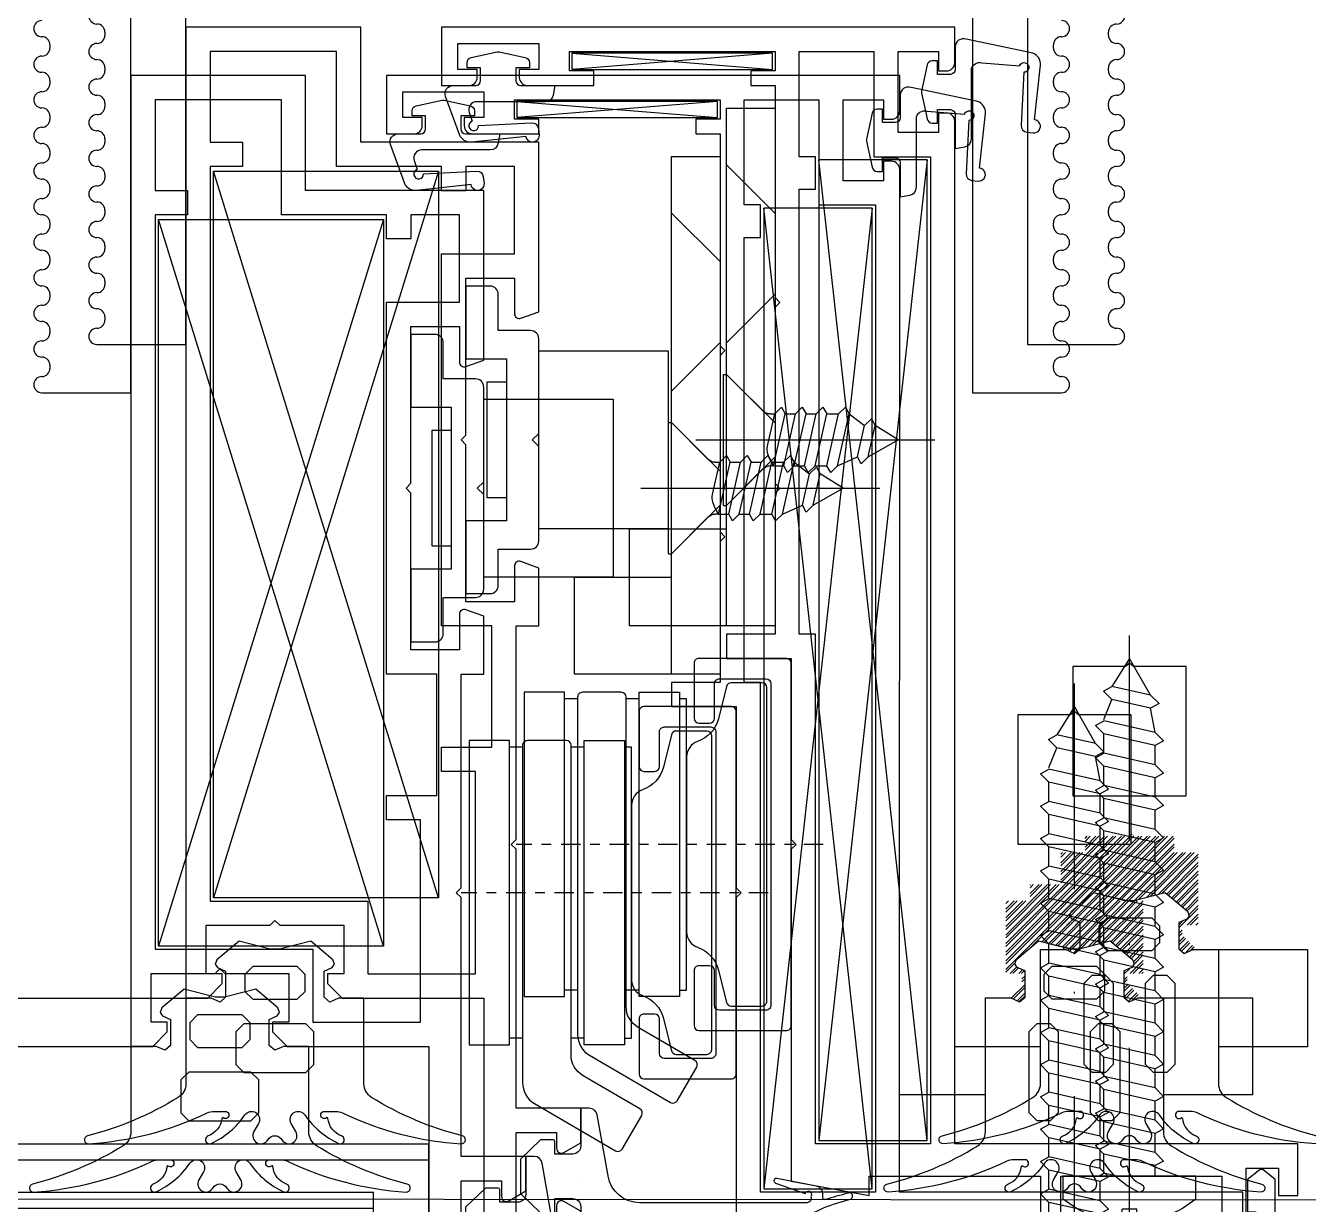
# Model space of a CAD drawing. Header units: inches. Extents: x 4821 to 127877, y 58012 to 433683.
# Drawn here: x 86603.8 to 86683.1, y 80436 to 80508.9 of the extents above; entities that cross this region are included whole.
import ezdxf

# ---------------------------------------------------------------- set-up
doc = ezdxf.new("R2010")
doc.units = ezdxf.units.IN
doc.header["$MEASUREMENT"] = 0
doc.linetypes.add('$1$Center', pattern=[29.999999120608162, 12.00000007375544, -5.999999682284241, 5.999999682284241, -5.999999682284241])
doc.linetypes.add('$1$DASHDOT', pattern=[25.399999999999995, 12.7, -6.349999999999998, 0, -6.349999999999998])
for name, color, linetype in [('A-FURN-FIXD', 10, 'Continuous'), ('A-FURN-FREE', 10, 'Continuous'), ('A-GLAZ', 132, 'Continuous'), ('A-WAL-CMU', 7, 'Continuous'), ('A-WIN', 141, 'Continuous')]:
    doc.layers.add(name, color=color, linetype=linetype)

# ---------------------------------------------------------------- blocks, each defined once
blk = doc.blocks.new('$1$Fixed bracket Plan')
at = {"layer": 'A-FURN-FIXD'}
for p, q in [((76.30000000004657, 31.0000000000291), (76.10000000009313, 31.0000000000291)), ((78.5, 31.0000000000291), (78.30000000004657, 31.0000000000291)), ((80.69999999995343, 31.0000000000291), (80.5, 31.0000000000291)), ((82.89999999990687, 31.0000000000291), (82.69999999995343, 31.0000000000291)), ((85.10000000009313, 31.0000000000291), (84.89999999990687, 31.0000000000291)), ((87.30000000004657, 31.0000000000291), (87.10000000009313, 31.0000000000291)), ((89.5, 31), (89.30000000004657, 31)), ((91.69999999995343, 31), (91.5, 31)), ((93.89999999990687, 31), (93.69999999995343, 31)), ((96.10000000009313, 31), (95.89999999990687, 31)), ((96.60000000009313, 31.5), (96.60000000009313, 31.5)), ((97.60000000009313, 26), (97.60000000009313, 31.5)), ((9.699999999953434, 26), (97.60000000009313, 26)), ((97.60000000009313, -26), (9.699999999953434, -25.9999999999709)), ((97.60000000009313, -31.4999999999709), (97.60000000009313, -26)), ((76.10000000009313, -31), (76.30000000004657, -31)), ((78.30000000004657, -31), (78.5, -31)), ((80.5, -31), (80.69999999995343, -31)), ((82.69999999995343, -31), (82.89999999990687, -31)), ((84.89999999990687, -31), (85.10000000009313, -31)), ((87.10000000009313, -31), (87.30000000004657, -31)), ((89.30000000004657, -31), (89.5, -31)), ((91.5, -30.9999999999709), (91.69999999995343, -30.9999999999709)), ((93.69999999995343, -30.9999999999709), (93.89999999990687, -30.9999999999709)), ((95.89999999990687, -30.9999999999709), (96.10000000009313, -30.9999999999709))]:
    blk.add_line(p, q, dxfattribs=at)
for centre, radius, start, end in [((75.10000000009313, 31.5000000000291), 0.5, 0, 180), ((77.30000000004657, 31.5000000000291), 0.5, 0, 180), ((79.5, 31.5000000000291), 0.5, 0, 180), ((81.69999999995343, 31.5000000000291), 0.5, 0, 180), ((83.89999999990687, 31.5000000000291), 0.5, 0, 180), ((86.10000000009313, 31.5000000000291), 0.5, 0, 180), ((88.30000000004657, 31.5000000000291), 0.5, 0, 180), ((90.5, 31.5), 0.5, 0, 180), ((92.69999999995343, 31.5), 0.5, 0, 180), ((94.89999999990687, 31.5), 0.5, 0, 180), ((97.10000000009313, 31.5), 0.5, 0, 180), ((76.10000000009296, 31.50000000002893), 0.4999999999998295, 179.9999999999805, 270.0000000000196), ((76.30000000004618, 31.50000000002949), 0.5000000000003837, 270.0000000000439, 359.999999999956), ((78.30000000004674, 31.50000000002927), 0.5000000000001705, 180.0000000000196, 269.9999999999804), ((78.49999999999962, 31.50000000002948), 0.5000000000003837, 270.0000000000439, 359.9999999999565), ((80.5000000000012, 31.5000000000303), 0.5000000000011937, 180.0000000001368, 269.9999999998632), ((80.69999999995305, 31.50000000002948), 0.5000000000003837, 270.0000000000439, 359.9999999999565), ((82.69999999995224, 31.50000000002791), 0.4999999999988063, 179.9999999998632, 270.0000000001368), ((82.89999999990648, 31.50000000002949), 0.5000000000003837, 270.0000000000439, 359.999999999956), ((84.8999999999067, 31.50000000002893), 0.4999999999998295, 179.9999999999805, 270.0000000000196), ((85.10000000009275, 31.50000000002948), 0.5000000000003837, 270.0000000000439, 359.9999999999565), ((87.1000000000933, 31.50000000002927), 0.500000000000167, 180.0000000000192, 269.9999999999804), ((87.30000000004618, 31.50000000002948), 0.5000000000003837, 270.0000000000439, 359.9999999999565), ((89.30000000006231, 31.50000000001575), 0.5000000000157456, 179.9999999984693, 269.9999999981957), ((89.49999999999962, 31.50000000000038), 0.5000000000003837, 270.0000000000439, 359.9999999999565), ((91.4999999999988, 31.49999999999881), 0.4999999999988063, 179.9999999998632, 270.0000000001368), ((91.69999999995305, 31.50000000000038), 0.5000000000003837, 270.0000000000439, 359.999999999956), ((93.69999999995326, 31.49999999999983), 0.4999999999998295, 179.9999999999805, 270.0000000000196), ((93.89999999990648, 31.50000000000038), 0.5000000000003837, 270.0000000000439, 359.9999999999565), ((95.89999999990704, 31.50000000000017), 0.5000000000001705, 180.0000000000196, 269.9999999999804), ((96.10000000009275, 31.50000000000038), 0.5000000000003837, 270.0000000000439, 359.9999999999565), ((75.10000000009313, -31.5), 0.5, 180, 0), ((76.10000000009296, -31.49999999999983), 0.4999999999998295, 89.99999999998046, 180.00000000002), ((76.30000000004618, -31.50000000000038), 0.5000000000003837, 4.396798791651792e-11, 89.99999999995603), ((77.30000000004657, -31.5), 0.5, 180, 0), ((78.30000000004674, -31.50000000000017), 0.5000000000001705, 90.00000000001954, 179.9999999999805), ((78.49999999999962, -31.50000000000038), 0.5000000000003837, 4.396798791651792e-11, 89.99999999995603), ((79.5, -31.5), 0.5, 180, 0), ((80.50000000000057, -31.50000000000057), 0.5000000000005684, 90.00000000006513, 179.9999999999349), ((80.69999999995305, -31.50000000000038), 0.5000000000003837, 4.396798791651792e-11, 89.99999999995603), ((81.69999999995343, -31.5), 0.5, 180, 0), ((82.69999999995287, -31.49999999999943), 0.4999999999994316, 89.99999999993486, 180.0000000000651), ((82.89999999990648, -31.50000000000038), 0.5000000000003837, 4.396798791651792e-11, 89.99999999995603), ((83.89999999990687, -31.5), 0.5, 180, 0), ((84.89999999990653, -31.49999999999965), 0.4999999999996589, 89.99999999996092, 180.0000000000399), ((85.10000000009275, -31.50000000000038), 0.5000000000003837, 4.396798791651792e-11, 89.99999999995603), ((86.10000000009313, -31.5), 0.5, 180, 0), ((87.10000000009347, -31.50000000000034), 0.5000000000003411, 90.00000000003908, 179.9999999999609), ((87.30000000004618, -31.50000000000038), 0.5000000000003837, 4.396798791651792e-11, 89.99999999995603), ((88.30000000004657, -31.5), 0.5, 180, 0), ((89.30000000004713, -31.50000000000057), 0.5000000000005684, 90.00000000006513, 179.9999999999349), ((89.49999999999962, -31.50000000000038), 0.5000000000003837, 4.396798791651792e-11, 89.99999999995603), ((90.5, -31.5), 0.5, 180, 0), ((91.50000000001398, -31.49999999998488), 0.5000000000139835, 90.00000000160242, 180.0000000017327), ((91.69999999995305, -31.49999999997128), 0.5000000000003801, 4.356087691729089e-11, 89.99999999995603), ((92.69999999995343, -31.4999999999709), 0.5, 180, 0), ((93.69999999995309, -31.49999999997055), 0.4999999999996589, 89.99999999996092, 180.0000000000395), ((93.89999999990648, -31.49999999997128), 0.5000000000003801, 4.356087691729089e-11, 89.99999999995603), ((94.89999999990687, -31.4999999999709), 0.5, 180, 0), ((95.89999999990721, -31.49999999997124), 0.5000000000003411, 90.00000000003908, 179.9999999999609), ((96.10000000009275, -31.49999999997128), 0.5000000000003801, 4.356087691729089e-11, 89.99999999995603), ((97.10000000009313, -31.4999999999709), 0.5, 180, 0)]:
    blk.add_arc(centre, radius, start, end, dxfattribs=at)
blk = doc.blocks.new('$1$Stay Arm 93652400PI')
at = {"layer": 'A-FURN-FIXD', "linetype": '$1$Center', "ltscale": 0.1}
blk.add_line((147.234462529246, 130.1460039377174), (147.234462529246, 149.1243992763333), dxfattribs=at)
at = {"layer": 'A-FURN-FIXD'}
for p, q in [((138.234462529246, 145.3243992763333), (138.234462529246, 146.1243992763333)), ((156.234462529246, 145.3243992763333), (156.234462529246, 146.1243992763333)), ((138.234462529246, 141.5243992763333), (138.234462529246, 142.3243992763333)), ((138.234462529246, 141.5243992763333), (138.234462529246, 142.3243992763333)), ((156.234462529246, 141.5243992763333), (156.234462529246, 142.2971399140663))]:
    blk.add_line(p, q, dxfattribs=at)
for points in [[(137.834462529246, 146.1243992763333), (137.834462529246, 148.6243992763333), (156.634462529246, 148.6243992763333), (156.634462529246, 146.1243992763333)], [(137.834462529246, 139.0243992763333), (156.634462529246, 139.0243992763333), (156.634462529246, 141.5243992763333), (137.834462529246, 141.5243992763333)]]:
    blk.add_lwpolyline(points, close=True, dxfattribs=at)
for points in [[(157.2497960332023, 142.3243992763333), (138.134462529246, 142.3243992763333, -0.414213562373095), (137.834462529246, 142.6243992763333), (137.834462529246, 145.0243992763333, -0.414213562373095), (138.134462529246, 145.3243992763333), (158.9729070305648, 145.3243992763333, -0.2667502984552031), (160.2685753819124, 144.5802058146194), (163.1833012215888, 139.5835329466027, -0.4142135623730958), (163.0753288589765, 139.173237968676), (161.0022594968202, 137.9639475074182, -0.4142135623730919), (160.5919645188935, 138.0719198700305), (158.54546438455, 141.5802058146194, 0.2667502984552039)], [(158.434462529246, 132.1243992763333), (136.034462529246, 132.1243992763333, -0.414213562373095), (135.734462529246, 132.4243992763333), (135.734462529246, 137.8243992763333, -0.414213562373095), (136.034462529246, 138.1243992763333), (139.434462529246, 138.1243992763333, -0.414213562373095), (139.734462529246, 137.8243992763333), (139.734462529246, 137.1643992763333, -0.414213562373095), (139.434462529246, 136.8643992763333), (137.294462529246, 136.8643992763333, 0.414213562373095), (136.994462529246, 136.5643992763333), (136.994462529246, 133.6843992763333, 0.414213562373095), (137.294462529246, 133.3843992763333), (157.174462529246, 133.3843992763333, 0.414213562373095), (157.474462529246, 133.6843992763333), (157.474462529246, 136.5643992763333, 0.414213562373095), (157.174462529246, 136.8643992763333), (155.034462529246, 136.8643992763333, -0.4142135623730916), (154.734462529246, 137.1643992763333), (154.734462529246, 137.8243992763333, -0.414213562373095), (155.034462529246, 138.1243992763333), (158.434462529246, 138.1243992763333, -0.414213562373095), (158.734462529246, 137.8243992763333), (158.734462529246, 132.4243992763333, -0.414213562373095)], [(137.4717747561753, 136.1254597634841), (139.4690476830511, 136.6242463984387, 0.2535329700344672), (140.8746833176932, 137.9111504702569, -0.3197576306442358), (141.8197937119168, 138.5843992763333), (152.6491313465752, 138.5843992763333, -0.3197576306442359), (153.5942417407988, 137.9111504702569, 0.2535329700344671), (154.9998773754409, 136.6242463984387), (156.9971503023167, 136.1254597634841, -0.3442207809217872), (157.224462529246, 135.8343987945343), (157.224462529246, 133.9343992763333, -0.4142135623730989), (156.924462529246, 133.6343992763333), (137.544462529246, 133.6343992763333, -0.4142135623730988), (137.244462529246, 133.9343992763333), (137.244462529246, 135.8343987945343, -0.3442207809217872)]]:
    blk.add_lwpolyline(points, format="xyb", close=True, dxfattribs=at)
blk.add_lwpolyline([(156.234462529246, 139.0243992763333), (156.234462529246, 138.5843992763333), (138.234462529246, 138.5843992763333), (138.234462529246, 139.0243992763333)], dxfattribs=at)
blk = doc.blocks.new('$1$GTSY500109')
at = {"layer": 'A-FURN-FIXD'}
blk.add_lwpolyline([(5.931719167543633, -8.75000000000091, 0.5773502691904902), (5.065693763759555, -8.750000000001023, -0.9999999999983259), (4.199668359973657, -8.25), (4.488343494569563, -7.749999999997954, 0.9657807244750247), (3.640758804302095, -7.220482439814759, -0.1386731421400696), (1.563005672303916, -8.977615429581533, -1.037842059147247), (1.373383537076734, -8.515339699306764, 0.2835916216542221), (2.225868479810742, -7.430420886779984, -0.584425843818512), (2.306127916204787, -7.396516770695484, 1.394940147350302), (2.442483260219888, -7), (1.746761672251523, -6.999999999999773, 0.1115745408399146), (1.316791351118809, -7.097156977683994, -0.09543036631162813), (-6.005665821277944, -8.99948991732117, -0.9123195609076536), (-6.082791419841669, -8.507597446847853, 0.07655059544995782), (-0.4749531550278334, -6.136859766201383, 0.2601478514355268), (-1.818989403545856e-11, -5.28578643762944), (0, 0), (1.558762148981259, 0), (2.11013068923603, -0.2412499651154576), (2.447413881249304, 0.05298167819455557), (2.447413881234752, 1.672911868519805), (1.96036236776672, 1.887451385112399), (1.808419681938176, 2.096049797861269), (1.915815228216161, 2.377058941181531), (3.285172708374375, 3.529821003481629), (5.210995190456742, 3.033396865700524), (5.786417740828256, 3.033396865700524), (7.709653534149766, 3.529821003481629), (9.07901101430798, 2.377058941181531), (9.186406560585965, 2.096049797861269), (9.03446387475742, 1.887451385112399), (8.547412361289389, 1.672911868519805), (8.547412361274837, 0.05298167819455557), (8.884695553288111, -0.2412499651154576), (9.436064093542882, 0), (10.997412931285, 0), (10.99741293127772, -5.285786437626712, 0.2601478514358848), (11.47236608633102, -6.136859766202065, 0.07655059544958102), (17.08020435113758, -8.507597446846603, -0.912319560907628), (17.00307875257931, -8.99948991732117, -0.09543036631122122), (9.68062158020075, -7.097156977692407, 0.1115745408397775), (9.250651259049846, -6.999999999999773), (8.554929671081482, -7, 1.394940147351126), (8.691285015096582, -7.396516770695598, -0.5844258438186469), (8.771544451490627, -7.430420886779984, 0.2835916216540443), (9.624029394222816, -8.51533969930631, -1.03784205914794), (9.434407258997453, -8.97761542958142, -0.1386731421400115), (7.356654126999274, -7.220482439812827, 0.965780724475494), (6.509069436731806, -7.749999999998067), (6.797744571327712, -8.25, -0.9999999999997279)], format="xyb", close=True, dxfattribs=at)
for points in [[(4.126459174849515, -0.07268973725501837), (3.635323295415219, 0.4184461421710921), (3.635323295400667, 1.466352391806254), (4.126459174849515, 1.957488271242369), (6.870953756451854, 1.957488271242255), (7.362089635900702, 1.466352391806254), (7.36208963588615, 0.4184461421710921), (6.870953756451854, -0.07268973725501837)], [(3.586317374838472, -4.600000000000023), (3.095181495389625, -4.108864120561179), (3.095181495389625, -2.074648572563092), (3.586317374838472, -1.583512693114244), (7.411095556448345, -1.583512693114244), (7.902231435882641, -2.074648572540355), (7.902231435897193, -4.108864120564817), (7.411095556448345, -4.600000000000023)]]:
    blk.add_lwpolyline(points, close=True, dxfattribs=at)
blk = doc.blocks.new('$1$closekit')
at = {"layer": 'A-FURN-FREE'}
for p, q in [((-19.40000000001237, 14), (-16.40000000001237, 17)), ((-19.40000000001237, 9), (-16.40000000001237, 6)), ((-19.40000000001237, 1.050000000000001), (-16.40000000001237, 4.050000000000001)), ((-16.40000000001237, 4.05), (-18.67426406872575, 1.775735931286617)), ((-16.20800000001327, 4.05), (-16.40000000001237, 4.05)), ((-16.40000000001237, -4.05), (-16.40000000001237, 4.05)), ((-16.20800000001327, -4.05), (-16.20800000001327, 4.05)), ((-23.98549907851702, 1.599999999998547), (-24.93506698942292, 0.8814818035680237)), ((-23.75301154852423, 2.022807236906376), (-23.98549907851702, 1.599999999998547)), ((-23.26204083858102, -1.599999999998543), (-23.98549907851702, 1.599999999998547)), ((-23.32934690638285, 1.599999999998546), (-23.75301154852423, 2.022807236906376)), ((-22.60588866644684, -1.599999999998543), (-23.32934690638285, 1.599999999998546)), ((-22.59505855833777, 1.599999999998546), (-23.32934690638285, 1.599999999998546)), ((-22.36257102834497, 2.022807236906375), (-22.59505855833777, 1.599999999998546)), ((-21.87160031840176, -1.599999999998543), (-22.59505855833777, 1.599999999998546)), ((-21.93890638619996, 1.599999999998546), (-22.36257102834497, 2.022807236906375)), ((-21.31505855833529, 1.599999999998546), (-21.93890638619996, 1.599999999998546)), ((-21.21544814626759, -1.599999999998544), (-21.93890638619996, 1.599999999998546)), ((-21.0825710283425, 2.022807236906375), (-21.31505855833529, 1.599999999998546)), ((-20.59160031840293, -1.599999999998544), (-21.31505855833529, 1.599999999998546)), ((-20.65890638620112, 1.599999999998546), (-21.0825710283425, 2.022807236906375)), ((-20.03505855833646, 1.599999999998546), (-20.65890638620112, 1.599999999998546)), ((-19.93544814626512, -1.599999999998544), (-20.65890638620112, 1.599999999998546)), ((-19.80257102834366, 2.022807236906375), (-20.03505855833646, 1.599999999998546)), ((-19.31160031840045, -1.599999999998544), (-20.03505855833646, 1.599999999998546)), ((-19.37890638620229, 1.599999999998545), (-19.80257102834366, 2.022807236906375)), ((-18.95259040342353, -0.285680568122188), (-19.37890638620229, 1.599999999998545)), ((-19.09852813743768, 1.599999999998545), (-19.37890638620229, 1.599999999998545)), ((-26.99964634650678, 2.396226849497808e-15), (-25.59121916155709, 0.881481803568024)), ((-25.3587316315643, 1.304289040475853), (-25.59121916155709, 0.881481803568024)), ((-25.15318869267139, -1.056014271620368), (-25.59121916155709, 0.881481803568024)), ((-24.93506698942292, 0.8814818035680237), (-25.3587316315643, 1.304289040475853)), ((-24.49703652053722, -1.056014271620368), (-24.93506698942292, 0.8814818035680237)), ((-14.51185957571215, -3.766188304113172e-16), (-29.28192994455458, 2.902995609353211e-15)), ((-25.15318869267139, -1.056014271620368), (-26.99964634650678, 2.396226849497808e-15)), ((-25.15318869267139, -1.056014271620368), (-24.72952405052638, -1.478821508520921)), ((-24.72952405052638, -1.478821508520921), (-24.49703652053722, -1.056014271620368)), ((-23.26204083858102, -1.599999999998543), (-24.49703652053722, -1.056014271620368)), ((-19.40000000001237, -1.050000000000001), (-16.40000000001238, -4.050000000000001)), ((-19.31160031840045, -1.599999999998544), (-19.08381073475903, -1.192525346006732)), ((-23.26204083858102, -1.599999999998543), (-22.83837619643964, -2.022807236899097)), ((-22.83837619643964, -2.022807236899097), (-22.60588866644684, -1.599999999998543)), ((-21.87160031840176, -1.599999999998543), (-22.60588866644684, -1.599999999998543)), ((-21.87160031840176, -1.599999999998543), (-21.44793567626039, -2.022807236899097)), ((-21.44793567626039, -2.022807236899097), (-21.21544814626759, -1.599999999998544)), ((-20.59160031840293, -1.599999999998544), (-21.21544814626759, -1.599999999998544)), ((-20.59160031840293, -1.599999999998544), (-20.16793567625791, -2.022807236899097)), ((-20.16793567625791, -2.022807236899097), (-19.93544814626512, -1.599999999998544)), ((-19.31160031840045, -1.599999999998544), (-19.93544814626512, -1.599999999998544)), ((-19.31160031840045, -1.599999999998544), (-19.09852813743768, -1.599999999998544)), ((-16.40000000001237, -4.05), (-18.67426406872575, -1.775735931286616)), ((-16.20800000001327, -4.05), (-16.40000000001237, -4.05))]:
    blk.add_line(p, q, dxfattribs=at)
blk.add_lwpolyline([(-16.40000000001238, -11.5), (-16.40000000001237, 20.5), (-19.40000000001237, 20.5), (-19.40000000001238, -11.5), (-10.40000000001238, -11.5), (-10.40000000001237, -5.500000000000004), (-16.40000000001238, -5.5)], dxfattribs=at)
blk.add_lwpolyline([(-4.299918949580388, -6.751094180580367, -0.4142135623730951), (-4.799999999993815, -6.251013130166939), (-4.799999999993815, -0.4000648403307423), (-4.399935159663073, 0), (-4.799999999993815, 0.4000648403307423), (-4.799999999993815, 6.251013130166939, -0.4142135623730951), (-4.299918949580388, 6.751094180580367), (-2.299594747926676, 6.751094180580367), (-2.299594747926676, 9.001458907440792, -0.4142135623730951), (-1.799513697513248, 9.50153995785422), (-0.2992705462729646, 9.50153995785422), (-0.2992705462729646, 5.000810504133369), (-2.799675798340104, 5.000810504133369), (-2.799675798340104, -5.000810504133369), (-0.2992705462729646, -5.000810504133369), (-0.2992705462729646, -9.50153995785331), (-1.799513697513248, -9.50153995785331, -0.4142135623730951), (-2.299594747926676, -9.001458907439883), (-2.299594747926676, -6.751094180580367)], format="xyb", close=True, dxfattribs=at)
for points in [[(-12.79999999999382, 5.5), (-12.79999999999382, -5.5), (-4.799999999993815, -5.5), (-4.799999999993815, 5.5)], [(-2.799675798340104, -3.590707077692969), (-1.6165267055203, -3.590707077692969), (-1.6165267055203, 3.590707077692969), (-2.799675798340104, 3.590707077692969)]]:
    blk.add_lwpolyline(points, close=True, dxfattribs=at)
for centre, radius, start, end in [((-19.09852813743768, 2.199999999998545), 0.6, 270, 315), ((-20.20108127915228, -0.5679402592286342), 1.28, 330.7936041604084, 12.73930575114705), ((-19.09852813743768, -2.199999999998544), 0.6, 44.99999999999999, 90)]:
    blk.add_arc(centre, radius, start, end, dxfattribs=at)
blk = doc.blocks.new('$1$latsg')
at = {"color": 16}
blk.add_line((0, -4.633974596221378), (0, -4.633974596221378), dxfattribs=at)
at = {"color": 151}
blk.add_lwpolyline([(0, -2.333655881186132, -0.414213562373095), (-0.5, -2.833655881186132), (-1.599999999860302, -2.833655881186132), (-1.599999999860302, -2.053539965967502, 0.4142135623864143), (-1.699999999953434, -1.953539965968957), (-2.492609059205279, -1.953539965968957), (-3.728174911579117, -3.143542071757111), (-3.728174911579117, -5.279493680878659), (-2.492609059205279, -6.469495786663174), (-1.699999999953434, -6.469495786663174, 0.4142135623837504), (-1.599999999860302, -6.369495786664629), (-1.599999999860302, -5.589379871445999), (-0.5, -5.589379871445999, -0.4142135623736279), (0, -6.089379871445999), (0, -8.423035752632131), (0.4862876601982862, -8.423035752632131, 0.03302406797110746), (0.6179525281768292, -8.414330039173365), (13.31259073200636, -6.728213326750847, 0.08923129454931535), (14.99111080449075, -6.164882429540739, -0.03134914123203884), (16.65509233530611, -5.628075601005548, 1.042186136890107), (16.51777967135422, -5.252745931520622, 0.003956358901692963), (15.09842824772932, -5.643633078270796, -0.5400039220813663), (14.95859034755267, -5.551910988753662), (14.95859034755267, -5.316393755725585, 0.3575107650284849), (14.55664841504768, -4.826103417879494), (12.11028468818404, -4.336830672535143, 0.9331082575495898), (12.03144521010108, -4.625542136927834), (13.86383930989541, -5.264984992016252, -1.216571828048656), (14.20232662581839, -5.463558992076287, -0.554990540689316), (13.96592211537063, -5.842764241737314), (3.650760480668396, -5.842764241737314, -0.3639702342660138), (1.681144974660128, -4.19006059707317), (1.015178301604465, -0.4131759111660358, 0.3639702342650338), (0.5227744251023978, 0), (0, 0)], format="xyb", close=True, dxfattribs=at)
blk = doc.blocks.new('$1$GTSY500112')
at = {"layer": 'A-FURN-FIXD'}
blk.add_lwpolyline([(5.931719167543633, -11.75000000000091, 0.5773502691904902), (5.065693763759553, -11.75000000000102, -0.999999999998326), (4.199668359973656, -11.25), (4.488343494569562, -10.74999999999795, 0.9657807244750246), (3.640758804302095, -10.22048243981476, -0.1386731421400696), (1.563005672303915, -11.97761542958153, -1.037842059147247), (1.373383537076732, -11.51533969930676, 0.2835916216542221), (2.225868479810741, -10.43042088677998, -0.5844258438185121), (2.306127916204785, -10.39651677069548, 1.394940147350302), (2.442483260219886, -10), (1.746761672251523, -9.999999999999773, 0.1115745408399146), (1.316791351118807, -10.09715697768399, -0.0954303663116282), (-6.005665821277943, -11.99948991732117, -0.9123195609076536), (-6.082791419841667, -11.50759744684785, 0.0765505954499578), (-0.4749531550278335, -9.136859766201383, 0.2601478514355268), (-1.81899e-11, -8.285786437629442), (0, 0), (1.558762148981259, 0), (2.110130689236028, -0.2412499651154576), (2.447413881249303, 0.0529816781945556), (2.447413881234751, 1.672911868519803), (1.96036236776672, 1.887451385112399), (1.808419681938175, 2.096049797861269), (1.91581522821616, 2.377058941181529), (3.285172708374373, 3.529821003481628), (5.210995190456742, 3.033396865700523), (5.786417740828256, 3.033396865700523), (7.709653534149764, 3.529821003481628), (9.07901101430798, 2.377058941181529), (9.186406560585963, 2.096049797861269), (9.034463874757419, 1.887451385112399), (8.547412361289389, 1.672911868519803), (8.547412361274839, 0.0529816781945556), (8.884695553288111, -0.2412499651154576), (9.436064093542882, 0), (10.99741293128499, 0), (10.99741293127772, -8.285786437626712, 0.2601478514358848), (11.47236608633102, -9.136859766202065, 0.076550595449581), (17.08020435113758, -11.5075974468466, -0.9123195609076278), (17.00307875257931, -11.99948991732117, -0.0954303663112212), (9.68062158020075, -10.0971569776924, 0.1115745408397775), (9.250651259049844, -9.999999999999773), (8.554929671081482, -10, 1.394940147351126), (8.691285015096582, -10.3965167706956, -0.5844258438186469), (8.771544451490627, -10.43042088677998, 0.2835916216540443), (9.624029394222816, -11.51533969930631, -1.037842059147939), (9.434407258997453, -11.97761542958142, -0.1386731421400115), (7.356654126999272, -10.22048243981283, 0.965780724475494), (6.509069436731808, -10.74999999999806), (6.797744571327713, -11.25, -0.9999999999997278)], format="xyb", close=True, dxfattribs=at)
for points in [[(4.126459174849514, -0.0726897372550184), (3.635323295415219, 0.4184461421710921), (3.635323295400667, 1.466352391806253), (4.126459174849514, 1.957488271242368), (6.870953756451852, 1.957488271242254), (7.362089635900701, 1.466352391806253), (7.362089635886151, 0.4184461421710921), (6.870953756451852, -0.0726897372550184)], [(4.007570586203654, -1.583512693114244), (4.498706465637951, -2.074648572540354), (4.498706465652502, -7.108864120564817), (4.007570586203654, -7.600000000000023), (3.186317374838836, -7.600000000000023), (2.695181495389988, -7.108864120564817), (2.69518149540454, -2.074648572540354), (3.186317374838836, -1.583512693114244)], [(7.81109555644798, -7.600000000000023), (6.989842345083161, -7.600000000000023), (6.498706465634313, -7.108864120564817), (6.498706465648866, -2.074648572540354), (6.989842345083161, -1.583512693114357), (7.81109555644798, -1.583512693114244), (8.302231435882277, -2.074648572540354), (8.302231435896825, -7.108864120564817)]]:
    blk.add_lwpolyline(points, close=True, dxfattribs=at)
blk = doc.blocks.new('$1$RHS4.2x32')
at = {"layer": 'A-FURN-FIXD'}
for p, q in [((1.422341482069896, 4.098988029109478), (0, 4.098988029109478)), ((0, -4.098988029109478), (0, 4.098988029109478)), ((-29.97603425628768, 1.608759013357485), (-30.26279309406164, 1.087252712090049)), ((-29.45347039924309, 1.087252712090049), (-29.97603425628768, 1.608759013357485)), ((-27.8476176682816, 2.100306301267665), (-28.13437650605556, 1.578800000000228)), ((-27.32505381123701, 1.578800000000228), (-27.8476176682816, 2.100306301267665)), ((-25.85043566828244, 2.100306301267665), (-26.1371945060564, 1.578800000000228)), ((-25.32787181123786, 1.578800000000228), (-25.85043566828244, 2.100306301267665)), ((-23.85325366828329, 2.100306301267665), (-24.14001250605725, 1.578800000000228)), ((-23.3306898112387, 1.578800000000228), (-23.85325366828329, 2.100306301267665)), ((-21.85607166828049, 2.100306301267665), (-22.14283050605445, 1.578800000000228)), ((-21.33350781123954, 1.578800000000228), (-21.85607166828049, 2.100306301267665)), ((-19.85888966828134, 2.100306301267665), (-20.1456485060553, 1.578800000000228)), ((-19.85888966828134, 2.100306301267665), (-19.33632581123675, 1.578800000000228)), ((-17.86170766828218, 2.100306301267665), (-18.14846650605614, 1.578800000000228)), ((-17.33914381123759, 1.578800000000228), (-17.86170766828218, 2.100306301267665)), ((-15.86452566827938, 2.100306301267665), (-16.15128450605334, 1.578800000000228)), ((-15.34196181123843, 1.578800000000228), (-15.86452566827938, 2.100306301267665)), ((-13.86734366828023, 2.100306301267665), (-14.15410250605419, 1.578800000000228)), ((-13.34477981123564, 1.578800000000228), (-13.86734366828023, 2.100306301267665)), ((-11.87016166827743, 2.100306301267665), (-12.15692050605139, 1.578800000000228)), ((-11.34759781123648, 1.578800000000228), (-11.87016166827743, 2.100306301267665)), ((-9.872979668278276, 2.100306301267665), (-10.15973850605224, 1.578800000000228)), ((-9.350415811237326, 1.578800000000228), (-9.872979668278276, 2.100306301267665)), ((-7.87579766827912, 2.100306301267665), (-8.162556506053079, 1.578800000000228)), ((-7.353233811234531, 1.578800000000228), (-7.87579766827912, 2.100306301267665)), ((-5.878615668276325, 2.100306301267665), (-6.165374506050284, 1.578800000000228)), ((-5.356051811235375, 1.578800000000228), (-5.878615668276325, 2.100306301267665)), ((-3.881433668277168, 2.100306301267665), (-4.168192506051128, 1.578800000000228)), ((-3.35886981123258, 1.578800000000228), (-3.881433668277168, 2.100306301267665)), ((-1.884251668274374, 2.100306301267665), (-2.171010506048333, 1.578800000000228)), ((-1.361687811233423, 1.578800000000228), (-1.884251668274374, 2.100306301267665)), ((0, 1.894928569733111), (-0.1738285060491762, 1.578800000000228)), ((-32, 0), (-30.26279309406164, 1.087252712090049)), ((-29.72250988759333, -1.302527603150793), (-30.26279309406164, 1.087252712090049)), ((-28.22982678261906, 1.578800000000228), (-29.45347039924309, 1.087252712090049)), ((-28.91318719277842, -1.302527603150793), (-29.45347039924309, 1.087252712090049)), ((-27.42050408780051, -1.578800000000228), (-28.13437650605556, 1.578800000000228)), ((-26.1371945060564, 1.578800000000228), (-27.32505381123701, 1.578800000000228)), ((-26.61118139298196, -1.578800000000228), (-27.32505381123701, 1.578800000000228)), ((-25.42332208780135, -1.578800000000228), (-26.1371945060564, 1.578800000000228)), ((-24.61399939298281, -1.578800000000228), (-25.32787181123786, 1.578800000000228)), ((-24.14001250605725, 1.578800000000228), (-25.32787181123786, 1.578800000000228)), ((-23.42614008779856, -1.578800000000228), (-24.14001250605725, 1.578800000000228)), ((-22.61681739298365, -1.578800000000228), (-23.3306898112387, 1.578800000000228)), ((-22.14283050605445, 1.578800000000228), (-23.3306898112387, 1.578800000000228)), ((-21.4289580877994, -1.578800000000228), (-22.14283050605445, 1.578800000000228)), ((-20.61963539298085, -1.578800000000228), (-21.33350781123954, 1.578800000000228)), ((-20.1456485060553, 1.578800000000228), (-21.33350781123954, 1.578800000000228)), ((-19.43177608780024, -1.578800000000228), (-20.1456485060553, 1.578800000000228)), ((-18.6224533929817, -1.578800000000228), (-19.33632581123675, 1.578800000000228)), ((-18.14846650605614, 1.578800000000228), (-19.33632581123675, 1.578800000000228)), ((-17.43459408779745, -1.578800000000228), (-18.14846650605614, 1.578800000000228)), ((-16.62527139298254, -1.578800000000228), (-17.33914381123759, 1.578800000000228)), ((-16.15128450605334, 1.578800000000228), (-17.33914381123759, 1.578800000000228)), ((-15.43741208779829, -1.578800000000228), (-16.15128450605334, 1.578800000000228)), ((-14.62808939297975, -1.578800000000228), (-15.34196181123843, 1.578800000000228)), ((-14.15410250605419, 1.578800000000228), (-15.34196181123843, 1.578800000000228)), ((-13.44023008779914, -1.578800000000228), (-14.15410250605419, 1.578800000000228)), ((-13.4402300877955, -1.578800000000228), (-14.15410250605419, 1.578800000000228)), ((-12.63090739298059, -1.578800000000228), (-13.34477981123564, 1.578800000000228)), ((-12.15692050605139, 1.578800000000228), (-13.34477981123564, 1.578800000000228)), ((-11.44304808779634, -1.578800000000228), (-12.15692050605139, 1.578800000000228)), ((-10.63372539297779, -1.578800000000228), (-11.34759781123648, 1.578800000000228)), ((-10.15973850605224, 1.578800000000228), (-11.34759781123648, 1.578800000000228)), ((-9.445866087797185, -1.578800000000228), (-10.15973850605224, 1.578800000000228)), ((-8.636543392978638, -1.578800000000228), (-9.350415811237326, 1.578800000000228)), ((-8.162556506053079, 1.578800000000228), (-9.350415811237326, 1.578800000000228)), ((-7.448684087794391, -1.578800000000228), (-8.162556506053079, 1.578800000000228)), ((-6.639361392979481, -1.578800000000228), (-7.353233811234531, 1.578800000000228)), ((-6.165374506050284, 1.578800000000228), (-7.353233811234531, 1.578800000000228)), ((-5.451502087795234, -1.578800000000228), (-6.165374506050284, 1.578800000000228)), ((-4.642179392976686, -1.578800000000228), (-5.356051811235375, 1.578800000000228)), ((-4.168192506051128, 1.578800000000228), (-5.356051811235375, 1.578800000000228)), ((-3.454320087796077, -1.578800000000228), (-4.168192506051128, 1.578800000000228)), ((-3.454320087792439, -1.578800000000228), (-4.168192506051128, 1.578800000000228)), ((-2.64499739297753, -1.578800000000228), (-3.35886981123258, 1.578800000000228)), ((-2.171010506048333, 1.578800000000228), (-3.35886981123258, 1.578800000000228)), ((-1.457138087793282, -1.578800000000228), (-2.171010506048333, 1.578800000000228)), ((-0.647815392974735, -1.578800000000228), (-1.361687811233423, 1.578800000000228)), ((-0.1738285060491762, 1.578800000000228), (-1.361687811233423, 1.578800000000228)), ((-1.818989403545856e-12, 0.809921869027221), (-0.1738285060491762, 1.578800000000228)), ((-29.72250988759333, -1.302527603150793), (-32, 0)), ((3.048101800417498, 0.4554431143455986), (2.038886855621968, 0.4554431143455986)), ((2.038886855621968, -0.4554431143455986), (2.038886855621968, 0.4554431143455986)), ((3.048101800417498, -0.4554431143455986), (2.038886855621968, -0.4554431143455986)), ((-29.72250988759333, -1.302527603150793), (-29.19994603055238, -1.824033904418229)), ((-29.19994603055238, -1.824033904418229), (-28.91318719277842, -1.302527603150793)), ((-27.42050408780051, -1.578800000000228), (-28.91318719277842, -1.302527603150793)), ((-27.42050408780051, -1.578800000000228), (-26.89794023075592, -2.100306301267665)), ((-26.89794023075592, -2.100306301267665), (-26.61118139298196, -1.578800000000228)), ((-25.42332208780135, -1.578800000000228), (-26.61118139298196, -1.578800000000228)), ((-25.42332208780135, -1.578800000000228), (-24.90075823075676, -2.100306301267665)), ((-24.90075823075676, -2.100306301267665), (-24.61399939298281, -1.578800000000228)), ((-23.42614008779856, -1.578800000000228), (-24.61399939298281, -1.578800000000228)), ((-23.42614008779856, -1.578800000000228), (-22.90357623075761, -2.100306301267665)), ((-22.90357623075761, -2.100306301267665), (-22.61681739298365, -1.578800000000228)), ((-21.4289580877994, -1.578800000000228), (-22.61681739298365, -1.578800000000228)), ((-21.4289580877994, -1.578800000000228), (-20.90639423075845, -2.100306301267665)), ((-20.90639423075845, -2.100306301267665), (-20.61963539298085, -1.578800000000228)), ((-19.43177608780024, -1.578800000000228), (-20.61963539298085, -1.578800000000228)), ((-19.43177608780024, -1.578800000000228), (-18.90921223075566, -2.100306301267665)), ((-18.90921223075566, -2.100306301267665), (-18.6224533929817, -1.578800000000228)), ((-17.43459408779745, -1.578800000000228), (-18.6224533929817, -1.578800000000228)), ((-17.43459408779745, -1.578800000000228), (-16.9120302307565, -2.100306301267665)), ((-16.9120302307565, -2.100306301267665), (-16.62527139298254, -1.578800000000228)), ((-15.43741208779829, -1.578800000000228), (-16.62527139298254, -1.578800000000228)), ((-15.43741208779829, -1.578800000000228), (-14.91484823075734, -2.100306301267665)), ((-14.91484823075734, -2.100306301267665), (-14.62808939297975, -1.578800000000228)), ((-13.44023008779914, -1.578800000000228), (-14.62808939297975, -1.578800000000228)), ((-13.4402300877955, -1.578800000000228), (-12.91766623075455, -2.100306301267665)), ((-12.91766623075455, -2.100306301267665), (-12.63090739298059, -1.578800000000228)), ((-11.44304808779634, -1.578800000000228), (-12.63090739298059, -1.578800000000228)), ((-11.44304808779634, -1.578800000000228), (-10.92048423075539, -2.100306301267665)), ((-10.92048423075539, -2.100306301267665), (-10.63372539297779, -1.578800000000228)), ((-9.445866087797185, -1.578800000000228), (-10.63372539298143, -1.578800000000228)), ((-9.445866087797185, -1.578800000000228), (-8.923302230756235, -2.100306301267665)), ((-8.923302230756235, -2.100306301267665), (-8.636543392978638, -1.578800000000228)), ((-7.448684087798028, -1.578800000000228), (-8.636543392978638, -1.578800000000228)), ((-7.448684087794391, -1.578800000000228), (-6.92612023075344, -2.100306301267665)), ((-6.92612023075344, -2.100306301267665), (-6.639361392979481, -1.578800000000228)), ((-5.451502087795234, -1.578800000000228), (-6.639361392979481, -1.578800000000228)), ((-5.451502087795234, -1.578800000000228), (-4.928938230754284, -2.100306301267665)), ((-4.928938230754284, -2.100306301267665), (-4.642179392976686, -1.578800000000228)), ((-3.454320087796077, -1.578800000000228), (-4.642179392976686, -1.578800000000228)), ((-3.454320087792439, -1.578800000000228), (-2.931756230751489, -2.100306301267665)), ((-2.931756230751489, -2.100306301267665), (-2.64499739297753, -1.578800000000228)), ((-1.457138087793282, -1.578800000000228), (-2.64499739297753, -1.578800000000228)), ((-1.457138087793282, -1.578800000000228), (-0.9345742307523324, -2.100306301267665)), ((-0.9345742307523324, -2.100306301267665), (-0.647815392974735, -1.578800000000228)), ((-1.818989403545856e-12, -1.578799999999774), (-0.647815392978373, -1.578800000000228)), ((1.422341482069896, -4.098988029109478), (0, -4.098988029109478))]:
    blk.add_line(p, q, dxfattribs=at)
at = {"layer": 'A-FURN-FIXD', "linetype": '$1$DASHDOT'}
blk.add_line((4.779135199598386, 0), (-34, 0), dxfattribs=at)
at = {"layer": 'A-FURN-FIXD'}
for centre, radius, start, end in [((-5.007804237076925, -0.907764149454124), 8.149499453768996, 9.629417590954722, 37.90566040492303), ((-5.007804237076925, 0.907764149454124), 8.149499453768993, 322.094339595077, 350.3705824090453)]:
    blk.add_arc(centre, radius, start, end, dxfattribs=at)
blk = doc.blocks.new('CURTT')
at = {"layer": 'A-FURN-FIXD', "extrusion": (1.561011668682586e-06, 5.690027263597734e-07, 0.9999999999986198)}
h = blk.add_hatch(dxfattribs=at)
h.set_pattern_fill('ANSI32', color=256, scale=1.000000000000001, angle=179.9997810400847)
h.set_pattern_definition([(224.9997810400845, (893091.2838144058, -1521939.011512672), (0.2651640295958617, -0.2651660562901778), []), (224.9997810400845, (893091.1070377107, -1521939.011511995), (0.2651640295958617, -0.2651660562901778), [])])
h.paths.add_polyline_path([(905543.0321334428, -1520328.593119126), (905544.5321334428, -1520328.593124859), (905544.5321296216, -1520329.593124859), (905546.9821294318, -1520329.593134222), (905547.2821282847, -1520329.893135368), (905547.5821294314, -1520329.593136515), (905550.0321292412, -1520329.593145878), (905550.0321330628, -1520328.593145878), (905551.5321330628, -1520328.59315161), (905551.5321502595, -1520324.09315161), (905550.5321506395, -1520324.093147789), (905550.5321519824, -1520323.493156949), (905551.4321645822, -1520322.593151228), (905551.2233938412, -1520322.593150429), (905550.6720262237, -1520322.351898358), (905550.334741907, -1520322.646128711), (905550.3347357165, -1520324.266058902), (905550.82178641, -1520324.48060028), (905550.9737282989, -1520324.689199273), (905550.8663316786, -1520324.970208006), (905549.4969697928, -1520326.122964835), (905547.5711492074, -1520325.626533338), (905546.9957266578, -1520325.626531139), (905545.0724889671, -1520326.122947927), (905543.7031358925, -1520324.970180632), (905543.5957414198, -1520324.689171078), (905543.7476849027, -1520324.480573246), (905544.2347372363, -1520324.266035591), (905544.2347434273, -1520322.6461054), (905543.8974613596, -1520322.351872468), (905543.3460918977, -1520322.593120326), (905543.1321477811, -1520322.593119508), (905544.0321535023, -1520323.493132108), (905544.0321502595, -1520324.093122948), (905543.0321506395, -1520324.093119127)])
at = {"layer": 'A-FURN-FIXD', "extrusion": (1.561011668682586e-06, 5.690027263597744e-07, 0.9999999999986198)}
for p, q in [((905559.7845572911, -1520371.393182589, -0.0001719654759059801), (905566.4847888777, -1520310.793208194, -0.0002169061662439408)), ((905559.7847888782, -1520310.79318259, -0.0002064474026333323), (905566.4845572908, -1520371.393208194, -0.0001824242395168721)), ((905589.9845599653, -1520370.693298, -0.0002195062687141269), (905603.884731554, -1520325.793351121, -0.0002667527909484755)), ((905589.9847315543, -1520325.793298001, -0.0002450547589795179), (905603.8845599655, -1520370.69335112, -0.0002412043006836613)), ((905569.3345320681, -1520377.993219085, -0.0001831176592085923), (905581.7345358902, -1520376.993266473, -0.0002030431856289497)), ((905581.7345320683, -1520377.993266473, -0.0002024741769366739), (905569.33453589, -1520376.993219085, -0.0001836866679008065))]:
    blk.add_line(p, q, dxfattribs=at)
for points, elevation in [([(905534.2848691749, -1520289.493085697), (905534.6848691753, -1520289.493087225), (905534.6848401243, -1520297.095129772, 0.414213562373095), (905535.6848363024, -1520298.095133594), (905538.2848363023, -1520298.09514353), (905538.2847969482, -1520308.393100983), (905538.9464872169, -1520308.926641974, 0.3529411764721169), (905539.3231026017, -1520308.926643413), (905539.9847969484, -1520308.39310748), (905539.984804591, -1520306.39310748), (905539.4848045915, -1520306.393105569), (905539.4848399328, -1520297.145148116), (905539.9848399328, -1520297.145150026), (905539.9848466206, -1520295.395150026), (905539.3231563517, -1520294.861609036, 0.3529411764721481), (905538.9465409671, -1520294.861607597), (905538.2848466206, -1520295.39514353), (905538.2848439456, -1520296.09514353), (905536.6848439458, -1520296.095137415), (905536.6848749078, -1520287.993094868, 0.414213562373095), (905536.1848768184, -1520287.493092958), (905534.7848768183, -1520287.493087608), (905534.7849238241, -1520275.193087607), (905533.7849238238, -1520275.193083785), (905533.784871086, -1520288.993083785, 0.414213562373095)], 0.5483219571074136), ([(905570.0348290501, -1520299.993222318, 0.9999999999999999), (905570.0348202607, -1520302.293222317), (905574.8848202606, -1520302.293240852), (905575.1848214071, -1520301.993241999), (905575.4848202602, -1520302.293243145), (905581.1848202604, -1520302.293264928), (905581.1848044624, -1520306.427239525), (905582.2348021457, -1520307.03346132, 0.5773502691898689), (905582.6848031383, -1520306.773655418), (905582.6848068847, -1520305.793270661), (905585.1848068844, -1520305.793280215), (905585.1847858658, -1520311.293280215), (905582.6847858664, -1520311.29327066), (905582.6847896127, -1520310.312885903, 0.5773502691892626), (905582.234790606, -1520310.053076562), (905581.1847882892, -1520310.659290332), (905581.1847801341, -1520312.793264928), (905585.1847801333, -1520312.793280215), (905585.1847189877, -1520328.793280215), (905585.484717841, -1520329.093281361), (905585.1847166945, -1520329.393280214), (905585.1846662497, -1520342.593280214), (905583.7846662508, -1520342.593274863), (905583.7846525601, -1520346.175763914), (905584.8820449896, -1520346.575186844, 0.5205670504925897), (905585.28465211, -1520346.293280596), (905585.2846605175, -1520344.093280596), (905588.2846605137, -1520344.093292061), (905588.2846234445, -1520353.793292061), (905588.5846222984, -1520354.093293208), (905588.2846211521, -1520354.393292061), (905588.2845840824, -1520364.093292061), (905585.2845840862, -1520364.093280596), (905585.2845924939, -1520361.893280596, 0.5205670504797133), (905584.8819875282, -1520361.611371271), (905583.7845920454, -1520362.010785813), (905583.7845519857, -1520372.493274863), (905594.7845519818, -1520372.4933169), (905594.7845248485, -1520379.593316901), (905605.5845248478, -1520379.593358174), (905605.5847541426, -1520319.593358175), (905605.5847541426, -1520319.593358175), (905604.2347627328, -1520319.593353016), (905603.3347501332, -1520320.493358736), (905603.3347487907, -1520321.093349576), (905604.3347484103, -1520321.093353397), (905604.3347369457, -1520324.093353398), (905600.384737136, -1520324.093338302), (905600.0847359892, -1520324.393337156), (905599.7847371359, -1520324.093336009), (905595.8347373253, -1520324.093320914), (905595.8347487901, -1520321.093320914), (905596.8347484102, -1520321.093324735), (905596.8347516528, -1520320.493333895), (905595.9347459327, -1520319.593321296), (905587.184754143, -1520319.593287858), (905587.1848133773, -1520304.093287858), (905584.8848133808, -1520304.093279068), (905584.8848202595, -1520302.293279068), (905586.0348202559, -1520302.293283463, 0.999999999999209), (905586.0348290458, -1520299.993283463)], 0.5483219571074117), ([(905558.3530643147, -1520374.503177679, -0.4142135623739829), (905558.0530654613, -1520374.203176533), (905558.0530735247, -1520372.093176532), (905557.4662490403, -1520372.19664721, 0.3639702342668993), (905557.0530712472, -1520372.689049507), (905557.0530550906, -1520376.91684573, -0.5127268984745185), (905556.3937246688, -1520377.390778221), (905554.0836885013, -1520377.207530522, -2.014387196487595), (905553.8149106749, -1520376.812337249), (905553.9853701869, -1520373.535084636, 0.3989296174647124), (905553.6276059812, -1520373.116486662), (905553.2297850936, -1520373.074790841, 1.000000000003427), (905553.1463934525, -1520373.870432616), (905552.7919124074, -1520377.252545306, 0.3442453115227554), (905553.2516065598, -1520377.98797514), (905557.3820376352, -1520378.848946275, 0.5205670505523781), (905558.0530495024, -1520378.379102529), (905558.053054837, -1520376.983176533, -0.414213562373095), (905558.3530559835, -1520376.683177679), (905559.1530559834, -1520376.683180736), (905559.1530527915, -1520377.518402964), (905559.4774742038, -1520377.518404203, 0.3603145764008807), (905559.786956615, -1520377.2621101), (905560.1303390339, -1520375.651889184, 0.09400553978258214), (905560.1303394826, -1520375.534479756), (905559.7869693709, -1520373.924256217, 0.3603145763721471), (905559.4774889187, -1520373.667959749), (905559.1530675064, -1520373.667958508), (905559.1530643145, -1520374.503180736)], 0.5483219571074138), ([(905585.1945374631, -1520376.293280252, 0.4142135623739829), (905584.8945386095, -1520375.993279106), (905582.78453861, -1520375.993271042), (905582.8880137726, -1520375.406447349, -0.3639702342668993), (905583.3804192279, -1520374.99327332), (905587.6082154466, -1520374.993289476, 0.5127268984745185), (905588.0821529767, -1520374.333962677), (905587.8989161889, -1520373.788904089, 2.014387196487595), (905587.5037249704, -1520373.520123242), (905584.2264710576, -1520373.690557705, -0.3989296174647124), (905583.8078758187, -1520373.3327903), (905583.766183039, -1520372.934969094, -1.000000000003427), (905584.5618254505, -1520372.851583534), (905587.9439408467, -1520372.497128339, -0.3442453115227554), (905588.679367166, -1520372.956828112), (905589.5403134772, -1520375.322286788, -0.5205670505523781), (905589.0704646027, -1520375.993295064), (905587.6745386058, -1520375.99328973, 0.414213562373095), (905587.3745374593, -1520376.293288583), (905587.3745344023, -1520377.093288583), (905588.2097566293, -1520377.093291775), (905588.2097553897, -1520377.417713187, -0.3603145764008807), (905587.953458921, -1520377.727193639), (905586.3432353805, -1520378.070563751, -0.09400553978258214), (905586.2258259519, -1520378.070563302), (905584.6156050416, -1520377.727180884, -0.3603145763721471), (905584.3593109385, -1520377.417698472), (905584.3593121781, -1520377.09327706), (905585.1945344063, -1520377.093280252)], 0.5483219571074134)]:
    blk.add_lwpolyline(points, format="xyb", close=True, dxfattribs=dict(at, elevation=elevation))
at = {"layer": 'A-FURN-FIXD', "extrusion": (1.561011668682586e-06, 5.690027263597744e-07, 0.9999999999986198), "elevation": 0.5483219571074129}
blk.add_lwpolyline([(905558.0845470175, -1520373.79316319), (905558.084547017, -1520373.79317665, 0.414213562373095), (905558.5845451066, -1520374.293178561), (905559.0845451064, -1520374.293180472), (905559.0845496922, -1520373.093180472), (905561.584549692, -1520373.093190026), (905561.5845305845, -1520378.093190026), (905559.0845305845, -1520378.093180472), (905559.0845351703, -1520376.893180472), (905558.5845351701, -1520376.893178561, 0.414213562373095), (905558.0845332595, -1520377.39317665), (905558.0845248522, -1520379.593176651), (905589.784524848, -1520379.593297793), (905589.7845386057, -1520375.993297793), (905588.0845386055, -1520375.993291297, 0.414213562373095), (905587.5845366952, -1520376.493289386), (905587.5845347841, -1520376.993289385), (905588.784534784, -1520376.993293971), (905588.7845286697, -1520378.593293972), (905583.784528674, -1520378.593274864), (905583.7845347888, -1520376.993274864), (905584.9845347882, -1520376.99327945), (905584.9845366988, -1520376.49327945, 0.414213562373095), (905584.4845386096, -1520375.993277539), (905580.3845386103, -1520375.993261872), (905580.384535171, -1520376.893261872), (905581.884535171, -1520376.893267604), (905581.8845305854, -1520378.093267604), (905569.1845305848, -1520378.09321907), (905569.1845351707, -1520376.89321907), (905570.6845351709, -1520376.893224802), (905570.6845386098, -1520375.993224802), (905569.18453861, -1520375.99321907), (905569.1845886734, -1520362.89321907), (905568.88458982, -1520362.593217923), (905569.1845909663, -1520362.29321907), (905569.1846326209, -1520351.39321907), (905568.8846337675, -1520351.093217924), (905569.1846349143, -1520350.79321907), (905569.1846681618, -1520342.09321907), (905572.1846681618, -1520342.093230533), (905572.1846738945, -1520340.593230534), (905568.1846738938, -1520340.593215248), (905568.1847166958, -1520329.39321525), (905567.884717842, -1520329.093214103), (905568.1847189883, -1520328.79321525), (905568.1847973862, -1520308.278441513), (905563.3704422037, -1520307.401522095), (905563.3704376495, -1520308.593196849), (905552.7847961844, -1520308.593156397), (905552.7848229352, -1520301.593156397), (905551.4348315254, -1520301.593151238), (905550.5348189257, -1520302.493156958), (905550.5348175829, -1520303.093147798), (905551.5348172032, -1520303.093151619), (905551.5347961844, -1520308.593151619), (905541.5847965638, -1520308.593113594), (905541.5848175826, -1520303.093113594), (905544.0348172021, -1520303.093122957), (905544.034820446, -1520302.493132117), (905543.1348147249, -1520301.593119518), (905541.5848233147, -1520301.593113594), (905541.5848542623, -1520293.495156141), (905536.8848538811, -1520293.495138179), (905536.8848470023, -1520295.295138179, 0.4142135623517842), (905537.4848447095, -1520295.895140472), (905538.0848447098, -1520295.895142765), (905538.0848492954, -1520294.695142765), (905540.0848496754, -1520294.695150408), (905540.084794653, -1520309.093107862), (905538.0847942733, -1520309.093100219), (905538.0848007697, -1520307.393100219), (905536.8848007695, -1520307.393095633), (905536.8847885405, -1520310.593095633), (905558.0847885408, -1520310.593176651), (905558.084547017, -1520373.79317665)], format="xyb", dxfattribs=at)
at = {"layer": 'A-FURN-FIXD', "extrusion": (1.561011668682586e-06, 5.690027263597744e-07, 0.9999999999986198)}
for points, elevation in [([(905566.6846681618, -1520342.093209516), (905567.6846681616, -1520342.093213338), (905567.6845630677, -1520369.593213337), (905566.6845630682, -1520369.593209516), (905566.6845554251, -1520371.593209516), (905567.6845554244, -1520371.593213338), (905567.6845305841, -1520378.093213338), (905563.0845305847, -1520378.093195758), (905563.0845554247, -1520371.593195758), (905559.584555425, -1520371.593182383), (905559.5847885408, -1520310.593182382), (905566.6847885409, -1520310.593209515)], 0.5483219571074146), ([(905559.7845561893, -1520371.393183147), (905566.4845561893, -1520371.393208752), (905566.4847877766, -1520310.793208751), (905559.7847877771, -1520310.793183147)], 0.5483219571074158), ([(905589.7845783499, -1520365.593297794), (905585.2845783539, -1520365.593280596), (905585.2845577172, -1520370.993280596), (905588.2845577134, -1520370.993292061), (905588.284563446, -1520369.493292061), (905589.7845634462, -1520369.493297793), (905589.7845577134, -1520370.993297793), (905596.2845577141, -1520370.993322633), (905596.284530581, -1520378.093322633), (905604.0845305803, -1520378.093352442), (905604.0845519812, -1520372.493352442), (905602.0845519814, -1520372.493344799), (905602.0845577137, -1520370.993344799), (905604.0845577135, -1520370.993352442), (905604.0847312134, -1520325.593352442), (905594.3347315933, -1520325.593315182), (905594.3347487901, -1520321.093315182), (905587.6847484102, -1520321.093289768), (905587.6847006402, -1520333.593289768), (905589.7847006405, -1520333.593297794), (905589.7846949082, -1520335.093297794), (905586.6846949076, -1520335.093285947), (905586.6846662464, -1520342.593285946), (905589.784666246, -1520342.593297794)], 0.5483219571074103), ([(905603.88455886, -1520370.693351678), (905589.9845588601, -1520370.693298558), (905589.984730449, -1520325.793298557), (905603.8847304491, -1520325.793351678)], 0.5483219571074127), ([(905547.0346759947, -1520340.093140522), (905547.28467523, -1520340.293138428), (905547.5346759947, -1520340.093142433), (905550.7846758047, -1520340.093154853), (905550.7847063767, -1520332.093157913), (905543.7847067572, -1520332.093131162), (905543.7846761844, -1520340.093128101)], 0.5483219571074153), ([(905547.0346759947, -1520340.093140522), (905547.28467523, -1520340.293138428), (905547.5346759947, -1520340.093142433), (905550.7846758047, -1520340.093154853), (905550.7847063767, -1520332.093157913), (905543.7847067572, -1520332.093131162), (905543.7846761844, -1520340.093128101)], 0.5483219571074153), ([(905581.7345347888, -1520376.993267031), (905569.3345347883, -1520376.993219643), (905569.3345309668, -1520377.993219643), (905581.7345309673, -1520377.993267031)], 0.5483219571074133)]:
    blk.add_lwpolyline(points, close=True, dxfattribs=dict(at, elevation=elevation))
at = {"layer": 'A-GLAZ', "extrusion": (1.561011668682587e-06, 5.690027263597727e-07, 0.9999999999986198)}
blk.add_line((905511.4566765443, -1520307.085059453, -0.001415594187222838), (907608.4528936937, -1520308.588264801, -0.00142884186036839), dxfattribs=at)
at = {"layer": 'A-GLAZ', "extrusion": (1.561011668682586e-06, 5.690027263597744e-07, 0.9999999999986198)}
for p, q in [((906914.7199596924, -1520309.597189604, 1.15175230057145), (905590.5847934638, -1520309.593300294, -0.0002552093054846378)), ((906914.7199558708, -1520310.597189604, 1.151752869580142), (905590.5847896421, -1520310.593300294, -0.0002546402967926977)), ((906899.719921477, -1520319.59713228, 1.151781405800781), (905605.5847552477, -1520319.593357618, -0.0002729343609781128))]:
    blk.add_line(p, q, dxfattribs=at)
at = {"layer": 'A-WIN', "extrusion": (1.561011668682586e-06, 5.690027263597744e-07, 0.9999999999986198)}
for p, q in [((905590.5848125715, -1520304.593300294, -0.0002580543489437036), (905590.5847896417, -1520310.593300294, -0.0002546402967921686)), ((905552.7847667129, -1520316.593155839, -0.000192220085760894), (905558.084766713, -1520316.593176093, -0.0002004934360801984))]:
    blk.add_line(p, q, dxfattribs=at)
for points, elevation in [([(905541.7873297508, -1520322.593114369), (905536.284742682, -1520322.593093339), (905536.2847656116, -1520316.59309334), (905541.7873526802, -1520316.593114368)], 0.5483219571074155), ([(905541.7873297508, -1520322.593114368), (905536.284742682, -1520322.593093339), (905536.2847656116, -1520316.59309334), (905541.7873526802, -1520316.593114369)], 0.5483219571074147)]:
    blk.add_lwpolyline(points, dxfattribs=dict(at, elevation=elevation))
at = {"layer": 'A-FURN-FIXD', "extrusion": (-1.561011668682587e-06, -5.690027263597734e-07, -0.9999999999986199), "zscale": -1.000000000000001, "rotation": 90.00021895991739}
for name, p in [('$1$RHS4.2x32', (-905547.2847963722, -1520308.593135378, -0.5483219571074159)), ('$1$Stay Arm 93652400PI', (-905436.059755897, -1520476.327172855, -0.5483219571074144))]:
    blk.add_blockref(name, p, dxfattribs=at)
at = {"layer": 'A-FURN-FIXD', "extrusion": (1.561011668682586e-06, 5.690027263597751e-07, 0.9999999999986198), "rotation": 179.9997810400824}
blk.add_blockref('$1$GTSY500112', (905552.7847426826, -1520322.593156397, 0.5483219571074133), dxfattribs=at)
at = {"layer": 'A-FURN-FIXD', "extrusion": (-1.561011668682587e-06, -5.690027263597751e-07, -0.9999999999986198), "zscale": -1, "rotation": 180.0002189599175}
for name, p in [('$1$GTSY500109', (-905594.5873412113, -1520319.593316147, -0.5483219571074116)), ('$1$closekit', (-905588.5846222984, -1520354.093293208, -0.5483219571074098))]:
    blk.add_blockref(name, p, dxfattribs=at)
at = {"layer": 'A-WIN', "extrusion": (1.561011668682586e-06, 5.690027263597751e-07, 0.9999999999986198), "rotation": 179.9997810400824}
blk.add_blockref('$1$latsg', (905581.1847801341, -1520312.793264928, 0.5483219571074132), dxfattribs=at)
at = {"layer": 'A-WIN', "extrusion": (1.561011668682587e-06, 5.690027263597731e-07, 0.9999999999986198), "rotation": 89.99978104008247}
blk.add_blockref('$1$Fixed bracket Plan', (905579.5842267678, -1520457.593258814, 0.5483219571074145), dxfattribs=at)
blk = doc.blocks.new('FIRST SLAB EDGE')
at = {"layer": 'A-WIN', "rotation": 180}
blk.add_blockref('CURTT', (2105283.91096159, -3250713.170008011, -1.151266643655175), dxfattribs=at)

msp = doc.modelspace()

# ---------------------------------------------------------------- block references
at = {"layer": 'A-WAL-CMU'}
for p in [(-1113064.601772666, 1810842.365438144, -0.0004829170648008585), (-1113068.001667648, 1810839.381999266, -0.0004829170648008585)]:
    msp.add_blockref('FIRST SLAB EDGE', p, dxfattribs=at)

doc.saveas('drawing.dxf')
